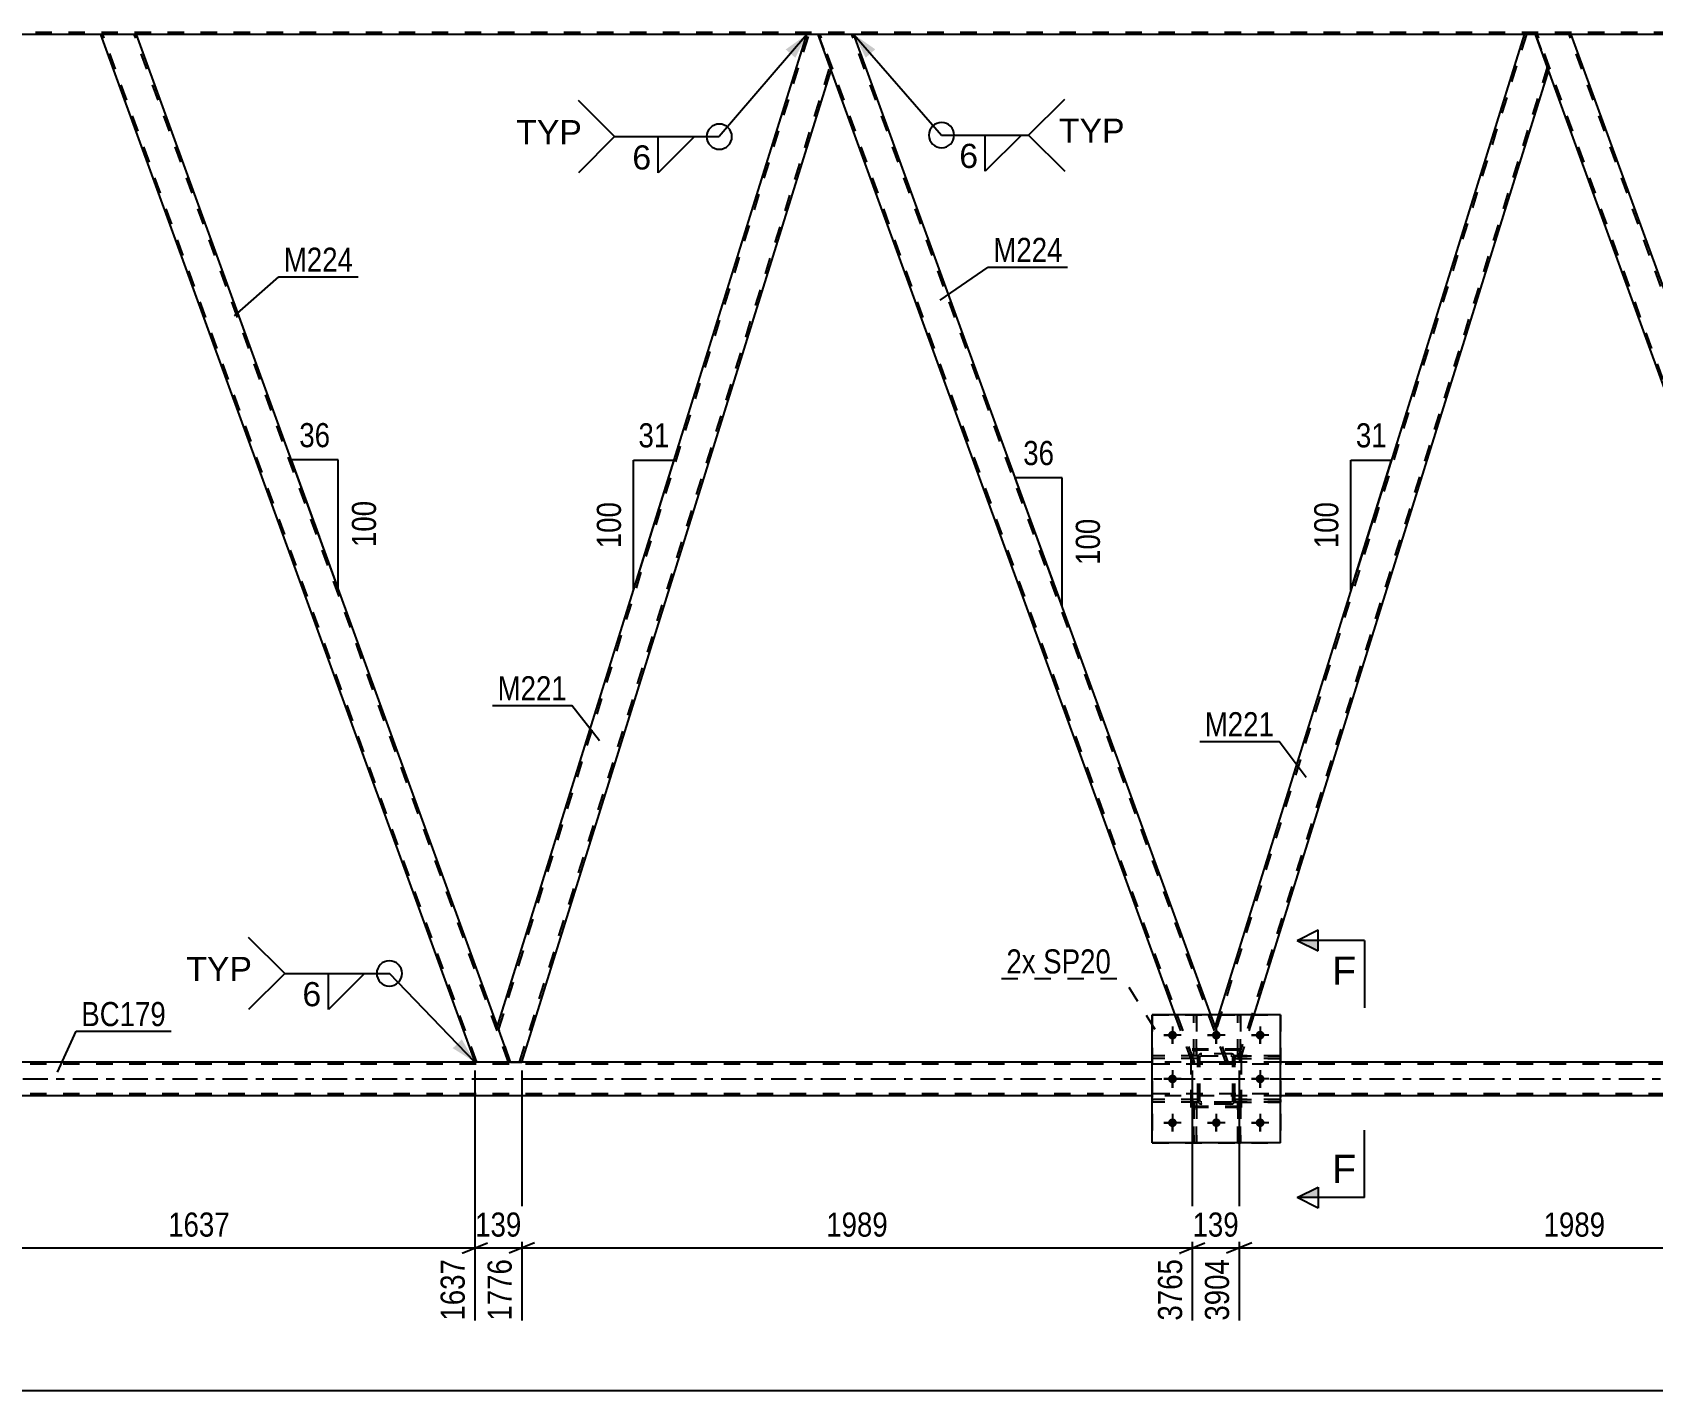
# Model space of a CAD drawing. Header units: millimetres. Extents: x 0 to 841, y 0 to 594.
# Drawn here: x 104.3 to 296.6, y 259.7 to 421 of the extents above; entities that cross this region are included whole.
import ezdxf

# ---------------------------------------------------------------- set-up
doc = ezdxf.new("R2010")
doc.units = ezdxf.units.MM
doc.linetypes.add('DXK_LINE_DOT2', pattern=[3.9198, 1.9599, -1.9599])
doc.linetypes.add('DXK_LINE_DOT3', pattern=[5.9187, 2.979, -0.9799, 0.9799, -0.9799])
doc.styles.add('Arial', font='ARIAL.TTF', dxfattribs={"height": 0.2})
doc.styles.add('Arial Narrow', font='ARIALN.TTF', dxfattribs={"height": 0.2})

# ---------------------------------------------------------------- blocks, each defined once
blk = doc.blocks.new('Part-122570569-5307 - 5143')
at = {"color": 7, "linetype": 'DXK_LINE_DOT2'}
for p, q in [((242.15, 299.51), (242.15, 304.35)), ((242.15, 304.35), (242.47, 304.35)), ((242.47, 304.35), (242.47, 299.51)), ((242.15, 300.11), (242.47, 300.11)), ((242.47, 299.51), (242.15, 299.51))]:
    blk.add_line(p, q, dxfattribs=at)
blk = doc.blocks.new('Part-122570569-5166 - 5143')
at = {"color": 7, "linetype": 'DXK_LINE_DOT2'}
for p, q in [((252.4, 294.31), (247, 294.31)), ((247, 294.31), (247, 293.99)), ((247.6, 293.99), (247.6, 294.31)), ((252.4, 293.99), (252.4, 294.31)), ((247, 293.99), (252.4, 293.99))]:
    blk.add_line(p, q, dxfattribs=at)
blk = doc.blocks.new('Part-122570569-5150 - 5143')
at = {"color": 7, "linetype": 'DXK_LINE_DOT2'}
for p, q in [((247.67, 293.99), (247.35, 293.99)), ((247.35, 293.99), (247.35, 289.15)), ((247.35, 293.39), (247.67, 293.39)), ((247.67, 289.15), (247.67, 293.99)), ((247.35, 289.15), (247.67, 289.15))]:
    blk.add_line(p, q, dxfattribs=at)
blk = doc.blocks.new('Part-122570569-5217 - 5143')
at = {"color": 7, "linetype": 'DXK_LINE_DOT2'}
for p, q in [((281.6, 420.76), (244.79, 302.64)), ((284.08, 416.88), (247.26, 298.76)), ((245.07, 304.35), (244.65, 303.01)), ((249.26, 304.35), (247.52, 298.76)), ((246.2, 298.76), (244.65, 303.01)), ((247.52, 298.76), (246.2, 298.76))]:
    blk.add_line(p, q, dxfattribs=at)
at = {"color": 2, "linetype": 'Continuous'}
for p, q in [((281.35, 420.76), (245.07, 304.35)), ((282.67, 420.76), (281.35, 420.76)), ((284.22, 416.51), (282.67, 420.76)), ((284.22, 416.51), (249.26, 304.35))]:
    blk.add_line(p, q, dxfattribs=at)
blk = doc.blocks.new('Part-122570569-5160 - 5143')
at = {"color": 7, "linetype": 'DXK_LINE_DOT2'}
for p, q in [((247, 293.99), (247, 294.31)), ((247, 294.31), (252.4, 294.31)), ((247.6, 293.99), (247.6, 294.31)), ((252.4, 294.31), (252.4, 293.99)), ((252.4, 293.99), (247, 293.99))]:
    blk.add_line(p, q, dxfattribs=at)
blk = doc.blocks.new('Part-122570569-5237 - 5143')
at = {"color": 2, "linetype": 'Continuous'}
for p, q in [((159.52, 303.01), (196.22, 420.76)), ((197.54, 420.76), (196.22, 420.76)), ((199.08, 416.51), (197.54, 420.76)), ((162.38, 298.76), (199.08, 416.51)), ((161.06, 298.76), (159.52, 303.01)), ((161.06, 298.76), (162.38, 298.76))]:
    blk.add_line(p, q, dxfattribs=at)
at = {"color": 7, "linetype": 'DXK_LINE_DOT2'}
for p, q in [((159.65, 302.64), (196.47, 420.76)), ((162.13, 298.76), (198.95, 416.88)), ((162.11, 298.76), (162.07, 298.76)), ((162.07, 298.76), (162.11, 298.76)), ((162.11, 298.76), (162.13, 298.76)), ((162.13, 298.76), (162.11, 298.76))]:
    blk.add_line(p, q, dxfattribs=at)
blk = doc.blocks.new('Part-122570569-5304 - 5143')
at = {"color": 2, "linetype": 'Continuous'}
for p, q in [((286.93, 420.76), (282.67, 420.76)), ((329.79, 303.01), (286.93, 420.76)), ((327.08, 298.76), (284.22, 416.51)), ((331.02, 298.76), (327.08, 298.76)), ((331.29, 298.76), (331.02, 298.76)), ((331.29, 298.76), (331.33, 298.76))]:
    blk.add_line(p, q, dxfattribs=at)
at = {"color": 7, "linetype": 'DXK_LINE_DOT2'}
for p, q in [((282.67, 420.76), (284.22, 416.51)), ((327.33, 298.76), (282.93, 420.76)), ((331.08, 298.76), (286.67, 420.76)), ((331.33, 298.76), (329.79, 303.01)), ((331.02, 298.76), (331.18, 298.76))]:
    blk.add_line(p, q, dxfattribs=at)
blk = doc.blocks.new('Part-122570569-5188 - 5143')
at = {"color": 2, "linetype": 'Continuous'}
for p, q in [((156.81, 298.76), (91.34, 298.76)), ((237.2, 298.76), (162.38, 298.76)), ((327.08, 298.76), (252.4, 298.76)), ((237.2, 294.76), (91.34, 294.76)), ((492.6, 294.76), (252.4, 294.76))]:
    blk.add_line(p, q, dxfattribs=at)
at = {"color": 7, "linetype": 'DXK_LINE_DOT2'}
for p, q in [((772.36, 298.52), (91.34, 298.52)), ((162.38, 298.76), (156.81, 298.76)), ((252.4, 298.76), (237.2, 298.76)), ((772.36, 295), (91.34, 295)), ((252.4, 294.76), (237.2, 294.76))]:
    blk.add_line(p, q, dxfattribs=at)
at = {"color": 7, "linetype": 'DXK_LINE_DOT3'}
blk.add_line((91.34, 296.76), (772.36, 296.76), dxfattribs=at)
blk = doc.blocks.new('Part-122570569-5193 - 5143')
at = {"color": 7, "linetype": 'DXK_LINE_DOT2'}
for p, q in [((242.15, 289.15), (242.15, 293.99)), ((242.15, 293.99), (242.47, 293.99)), ((242.15, 293.39), (242.47, 293.39)), ((242.47, 293.99), (242.47, 289.15)), ((242.47, 289.15), (242.15, 289.15))]:
    blk.add_line(p, q, dxfattribs=at)
blk = doc.blocks.new('Part-122570569-5579 - 5143')
at = {"color": 2, "linetype": 'Continuous'}
for p, q in [((252.4, 304.35), (237.2, 304.35)), ((237.2, 289.15), (237.2, 304.35)), ((252.4, 289.15), (252.4, 304.35)), ((252.4, 289.15), (237.2, 289.15))]:
    blk.add_line(p, q, dxfattribs=at)
blk = doc.blocks.new('Part-122570569-5201 - 5143')
at = {"color": 7, "linetype": 'DXK_LINE_DOT2'}
for p, q in [((745.55, 421), (45.48, 421)), ((116.66, 420.76), (112.4, 420.76)), ((717.02, 420.76), (196.22, 420.76)), ((201.79, 420.76), (196.22, 420.76)), ((286.93, 420.76), (281.35, 420.76))]:
    blk.add_line(p, q, dxfattribs=at)
at = {"color": 2, "linetype": 'Continuous'}
for p, q in [((112.4, 420.76), (45.48, 420.76)), ((196.22, 420.76), (116.66, 420.76)), ((281.35, 420.76), (201.79, 420.76)), ((366.49, 420.76), (286.93, 420.76))]:
    blk.add_line(p, q, dxfattribs=at)
blk = doc.blocks.new('Bolt-122570569-5202 - 5143')
at = {"linetype": 'Continuous'}
for points in [[(240.12, 301.95, -1), (239.08, 301.95, -1)], [(245.32, 301.95, -1), (244.28, 301.95, -1)], [(250.52, 301.95, -1), (249.48, 301.95, -1)], [(240.12, 296.75, -1), (239.08, 296.75, -1)], [(250.52, 296.75, -1), (249.48, 296.75, -1)], [(240.12, 291.55, -1), (239.08, 291.55, -1)], [(245.32, 291.55, -1), (244.28, 291.55, -1)], [(250.52, 291.55, -1), (249.48, 291.55, -1)]]:
    blk.add_hatch(color=1, dxfattribs=at).paths.add_polyline_path(points)
at = {"color": 1, "linetype": 'Continuous'}
for p, q in [((240.64, 301.95), (238.56, 301.95)), ((239.6, 302.99), (239.6, 300.91)), ((245.84, 301.95), (243.76, 301.95)), ((244.8, 302.99), (244.8, 300.91)), ((251.04, 301.95), (248.96, 301.95)), ((250, 302.99), (250, 300.91)), ((240.64, 296.75), (238.56, 296.75)), ((239.6, 297.79), (239.6, 295.71)), ((251.04, 296.75), (248.96, 296.75)), ((250, 297.79), (250, 295.71)), ((239.6, 292.59), (239.6, 290.51)), ((244.8, 292.59), (244.8, 290.51)), ((250, 292.59), (250, 290.51)), ((240.64, 291.55), (238.56, 291.55)), ((245.84, 291.55), (243.76, 291.55)), ((251.04, 291.55), (248.96, 291.55))]:
    blk.add_line(p, q, dxfattribs=at)
blk = doc.blocks.new('Part-122570569-5232 - 5143')
at = {"color": 2, "linetype": 'Continuous'}
for p, q in [((201.79, 420.76), (197.54, 420.76)), ((244.16, 304.35), (201.79, 420.76)), ((239.9, 304.35), (199.08, 416.51))]:
    blk.add_line(p, q, dxfattribs=at)
at = {"color": 7, "linetype": 'DXK_LINE_DOT2'}
for p, q in [((197.54, 420.76), (199.08, 416.51)), ((242.2, 298.76), (197.79, 420.76)), ((245.94, 298.76), (201.54, 420.76)), ((241.94, 298.76), (239.9, 304.35)), ((246.2, 298.76), (244.16, 304.35)), ((246.2, 298.76), (241.94, 298.76))]:
    blk.add_line(p, q, dxfattribs=at)
blk = doc.blocks.new('Part-122570569-5255 - 5143')
at = {"color": 2, "linetype": 'Continuous'}
for p, q in [((116.66, 420.76), (112.4, 420.76)), ((112.4, 420.76), (156.81, 298.76)), ((159.52, 303.01), (116.66, 420.76)), ((160.75, 298.76), (156.81, 298.76)), ((161.03, 298.76), (160.75, 298.76)), ((161.03, 298.76), (161.06, 298.76))]:
    blk.add_line(p, q, dxfattribs=at)
at = {"color": 7, "linetype": 'DXK_LINE_DOT2'}
for p, q in [((157.06, 298.76), (112.66, 420.76)), ((160.81, 298.76), (116.4, 420.76)), ((161.06, 298.76), (159.52, 303.01)), ((160.75, 298.76), (160.91, 298.76))]:
    blk.add_line(p, q, dxfattribs=at)
blk = doc.blocks.new('Part-122570569-5267 - 5143')
at = {"color": 7, "linetype": 'DXK_LINE_DOT2'}
for p, q in [((252.4, 299.51), (247, 299.51)), ((247, 299.51), (247, 299.19)), ((247, 299.19), (252.4, 299.19)), ((247.6, 299.19), (247.6, 299.51)), ((252.4, 299.19), (252.4, 299.51))]:
    blk.add_line(p, q, dxfattribs=at)
blk = doc.blocks.new('Part-122570569-5270 - 5143')
at = {"color": 7, "linetype": 'DXK_LINE_DOT2'}
for p, q in [((247.35, 299.51), (247.35, 304.35)), ((247.35, 304.35), (247.67, 304.35)), ((247.67, 304.35), (247.67, 299.51)), ((247.35, 300.11), (247.67, 300.11)), ((247.67, 299.51), (247.35, 299.51))]:
    blk.add_line(p, q, dxfattribs=at)
blk = doc.blocks.new('Part-122570569-5273 - 5143')
at = {"color": 2, "linetype": 'Continuous'}
for p, q in [((242.15, 304.35), (242.15, 304.35)), ((242.47, 304.35), (242.15, 304.35)), ((242.47, 304.35), (242.47, 304.35))]:
    blk.add_line(p, q, dxfattribs=at)
at = {"color": 7, "linetype": 'DXK_LINE_DOT2'}
for p, q in [((242.15, 299.51), (242.15, 304.35)), ((242.47, 299.51), (242.47, 304.35)), ((242.15, 300.11), (242.47, 300.11)), ((242.47, 299.51), (242.15, 299.51))]:
    blk.add_line(p, q, dxfattribs=at)
blk = doc.blocks.new('Part-122570569-5410 - 5143')
at = {"color": 7, "linetype": 'DXK_LINE_DOT2'}
for p, q in [((247.8, 300.29), (241.8, 300.29)), ((241.8, 293.49), (241.8, 300.29)), ((247.8, 293.49), (247.8, 300.29)), ((247.8, 293.49), (241.8, 293.49))]:
    blk.add_line(p, q, dxfattribs=at)
blk = doc.blocks.new('Part-122570569-5311 - 5143')
at = {"color": 7, "linetype": 'DXK_LINE_DOT2'}
for p, q in [((247, 299.19), (247, 299.51)), ((247, 299.51), (252.4, 299.51)), ((252.4, 299.19), (247, 299.19)), ((247.6, 299.19), (247.6, 299.51)), ((252.4, 299.51), (252.4, 299.19))]:
    blk.add_line(p, q, dxfattribs=at)
blk = doc.blocks.new('Part-122570569-5314 - 5143')
at = {"color": 7, "linetype": 'DXK_LINE_DOT2'}
for p, q in [((242.6, 294.31), (237.2, 294.31)), ((237.2, 293.99), (237.2, 294.31)), ((242, 293.99), (242, 294.31)), ((242.6, 294.31), (242.6, 293.99)), ((242.6, 293.99), (237.2, 293.99))]:
    blk.add_line(p, q, dxfattribs=at)
blk = doc.blocks.new('Part-122570569-5317 - 5143')
at = {"color": 7, "linetype": 'DXK_LINE_DOT2'}
for p, q in [((242.6, 299.51), (237.2, 299.51)), ((237.2, 299.19), (237.2, 299.51)), ((242.6, 299.19), (237.2, 299.19)), ((242, 299.19), (242, 299.51)), ((242.6, 299.51), (242.6, 299.19))]:
    blk.add_line(p, q, dxfattribs=at)
blk = doc.blocks.new('Part-122570569-5320 - 5143')
at = {"color": 2, "linetype": 'Continuous'}
for p, q in [((247.35, 304.35), (247.35, 304.35)), ((247.67, 304.35), (247.35, 304.35)), ((247.67, 304.35), (247.67, 304.35))]:
    blk.add_line(p, q, dxfattribs=at)
at = {"color": 7, "linetype": 'DXK_LINE_DOT2'}
for p, q in [((247.35, 299.51), (247.35, 304.35)), ((247.67, 299.51), (247.67, 304.35)), ((247.35, 300.11), (247.67, 300.11)), ((247.67, 299.51), (247.35, 299.51))]:
    blk.add_line(p, q, dxfattribs=at)
blk = doc.blocks.new('Part-122570569-5374 - 5143')
at = {"color": 7, "linetype": 'DXK_LINE_DOT2'}
for p, q in [((247.35, 289.15), (247.35, 293.99)), ((247.35, 293.99), (247.67, 293.99)), ((247.35, 293.39), (247.67, 293.39)), ((247.67, 293.99), (247.67, 289.15)), ((247.67, 289.15), (247.35, 289.15))]:
    blk.add_line(p, q, dxfattribs=at)
blk = doc.blocks.new('Part-122570569-5584 - 5143')
at = {"color": 7, "linetype": 'DXK_LINE_DOT2'}
for p, q in [((237.2, 304.35), (252.4, 304.35)), ((237.2, 304.35), (237.2, 289.15)), ((252.4, 304.35), (252.4, 289.15)), ((237.2, 289.15), (252.4, 289.15))]:
    blk.add_line(p, q, dxfattribs=at)
blk = doc.blocks.new('Part-122570569-5585 - 5143')
at = {"color": 7, "linetype": 'DXK_LINE_DOT2'}
for p, q in [((242.6, 299.27), (242.63, 299.46)), ((242.63, 299.46), (242.6, 299.27)), ((242.6, 294.23), (242.6, 299.27)), ((242.84, 299.27), (242.86, 299.37)), ((242.84, 294.23), (242.84, 299.27)), ((242.86, 299.37), (242.91, 299.44)), ((242.89, 299.72), (243.08, 299.75)), ((243.08, 299.75), (242.89, 299.72)), ((242.91, 299.44), (242.99, 299.5)), ((242.99, 299.5), (243.08, 299.51)), ((246.52, 299.75), (243.08, 299.75)), ((243.08, 299.51), (246.52, 299.51)), ((246.52, 299.75), (246.7, 299.72)), ((246.7, 299.72), (246.52, 299.75)), ((246.52, 299.51), (246.61, 299.5)), ((246.61, 299.5), (246.69, 299.44)), ((246.69, 299.44), (246.74, 299.37)), ((246.74, 299.37), (246.76, 299.27)), ((246.76, 294.23), (246.76, 299.27)), ((246.96, 299.46), (247, 299.27)), ((247, 299.27), (246.96, 299.46)), ((247, 294.23), (247, 299.27)), ((242.63, 294.05), (242.6, 294.23)), ((242.6, 294.23), (242.63, 294.05)), ((242.86, 294.14), (242.84, 294.23)), ((246.76, 294.23), (246.74, 294.14)), ((247, 294.23), (246.96, 294.05)), ((246.96, 294.05), (247, 294.23)), ((242.91, 294.06), (242.86, 294.14)), ((243.08, 293.75), (242.89, 293.79)), ((242.89, 293.79), (243.08, 293.75)), ((242.99, 294.01), (242.91, 294.06)), ((243.08, 293.99), (242.99, 294.01)), ((246.52, 293.99), (243.08, 293.99)), ((246.52, 293.75), (243.08, 293.75)), ((246.61, 294.01), (246.52, 293.99)), ((246.7, 293.79), (246.52, 293.75)), ((246.52, 293.75), (246.7, 293.79)), ((246.69, 294.06), (246.61, 294.01)), ((246.74, 294.14), (246.69, 294.06))]:
    blk.add_line(p, q, dxfattribs=at)
at = {"color": 7, "linetype": 'DXK_LINE_DOT3'}
blk.add_line((244.8, 296.75), (244.8, 296.75), dxfattribs=at)
at = {"color": 7, "linetype": 'DXK_LINE_DOT2'}
for centre, start, end in [((243.08, 299.27), 112.5, 157.5), ((243.08, 299.27), 112.5, 157.5), ((246.52, 299.27), 22.5, 67.5), ((246.52, 299.27), 22.5, 67.5), ((243.08, 294.23), 202.5, 247.5), ((243.08, 294.23), 202.5, 247.5), ((246.52, 294.23), 292.5, 337.5), ((246.52, 294.23), 292.5, 337.5)]:
    blk.add_arc(centre, 0.48, start, end, dxfattribs=at)
blk = doc.blocks.new('Part-122570569-5586 - 5143')
at = {"color": 7, "linetype": 'DXK_LINE_DOT2'}
for p, q in [((247.8, 300.15), (241.8, 300.15)), ((241.8, 293.35), (241.8, 300.15)), ((247.8, 293.35), (247.8, 300.15)), ((247.8, 293.35), (241.8, 293.35))]:
    blk.add_line(p, q, dxfattribs=at)
blk = doc.blocks.new('Part-122570569-5587 - 5143')
at = {"color": 7, "linetype": 'DXK_LINE_DOT2'}
for p, q in [((242.6, 299.27), (242.63, 299.46)), ((242.63, 299.46), (242.6, 299.27)), ((242.6, 294.23), (242.6, 299.27)), ((242.84, 299.27), (242.86, 299.37)), ((242.84, 294.23), (242.84, 299.27)), ((242.86, 299.37), (242.91, 299.44)), ((242.89, 299.72), (243.08, 299.75)), ((243.08, 299.75), (242.89, 299.72)), ((242.91, 299.44), (242.99, 299.5)), ((242.99, 299.5), (243.08, 299.51)), ((246.52, 299.75), (243.08, 299.75)), ((243.08, 299.51), (246.52, 299.51)), ((246.52, 299.75), (246.7, 299.72)), ((246.7, 299.72), (246.52, 299.75)), ((246.52, 299.51), (246.61, 299.5)), ((246.61, 299.5), (246.69, 299.44)), ((246.69, 299.44), (246.74, 299.37)), ((246.74, 299.37), (246.76, 299.27)), ((246.76, 294.23), (246.76, 299.27)), ((246.96, 299.46), (247, 299.27)), ((247, 299.27), (246.96, 299.46)), ((247, 294.23), (247, 299.27)), ((242.63, 294.05), (242.6, 294.23)), ((242.6, 294.23), (242.63, 294.05)), ((242.86, 294.14), (242.84, 294.23)), ((246.76, 294.23), (246.74, 294.14)), ((247, 294.23), (246.96, 294.05)), ((246.96, 294.05), (247, 294.23)), ((242.91, 294.06), (242.86, 294.14)), ((243.08, 293.75), (242.89, 293.79)), ((242.89, 293.79), (243.08, 293.75)), ((242.99, 294.01), (242.91, 294.06)), ((243.08, 293.99), (242.99, 294.01)), ((246.52, 293.99), (243.08, 293.99)), ((246.52, 293.75), (243.08, 293.75)), ((246.61, 294.01), (246.52, 293.99)), ((246.7, 293.79), (246.52, 293.75)), ((246.52, 293.75), (246.7, 293.79)), ((246.69, 294.06), (246.61, 294.01)), ((246.74, 294.14), (246.69, 294.06))]:
    blk.add_line(p, q, dxfattribs=at)
at = {"color": 7, "linetype": 'DXK_LINE_DOT3'}
blk.add_line((244.8, 296.75), (244.8, 296.75), dxfattribs=at)
at = {"color": 7, "linetype": 'DXK_LINE_DOT2'}
for centre, start, end in [((243.08, 299.27), 112.5, 157.5), ((243.08, 299.27), 112.5, 157.5), ((246.52, 299.27), 22.5, 67.5), ((246.52, 299.27), 22.5, 67.5), ((243.08, 294.23), 202.5, 247.5), ((243.08, 294.23), 202.5, 247.5), ((246.52, 294.23), 292.5, 337.5), ((246.52, 294.23), 292.5, 337.5)]:
    blk.add_arc(centre, 0.48, start, end, dxfattribs=at)
blk = doc.blocks.new('Part-122570569-5590 - 5143')
at = {"color": 7, "linetype": 'DXK_LINE_DOT2'}
for p, q in [((242.6, 294.31), (237.2, 294.31)), ((237.2, 294.31), (237.2, 293.99)), ((242, 293.99), (242, 294.31)), ((242.6, 293.99), (242.6, 294.31)), ((242.6, 293.99), (237.2, 293.99))]:
    blk.add_line(p, q, dxfattribs=at)
blk = doc.blocks.new('Part-122570569-5591 - 5143')
at = {"color": 7, "linetype": 'DXK_LINE_DOT2'}
for p, q in [((242.6, 299.51), (237.2, 299.51)), ((237.2, 299.51), (237.2, 299.19)), ((242.6, 299.19), (237.2, 299.19)), ((242, 299.19), (242, 299.51)), ((242.6, 299.19), (242.6, 299.51))]:
    blk.add_line(p, q, dxfattribs=at)
blk = doc.blocks.new('Bolt-122570569-5598 - 5143')
at = {"color": 1, "linetype": 'Continuous'}
for p, q in [((238.56, 301.95), (239.25, 301.95)), ((239.6, 302.99), (239.6, 302.3)), ((240.64, 301.95), (239.95, 301.95)), ((243.76, 301.95), (244.45, 301.95)), ((244.8, 302.99), (244.8, 302.3)), ((245.84, 301.95), (245.15, 301.95)), ((248.96, 301.95), (249.65, 301.95)), ((250, 302.99), (250, 302.3)), ((251.04, 301.95), (250.35, 301.95)), ((239.6, 300.91), (239.6, 301.61)), ((244.8, 300.91), (244.8, 301.61)), ((250, 300.91), (250, 301.61)), ((238.56, 296.75), (239.25, 296.75)), ((239.6, 297.79), (239.6, 297.1)), ((239.6, 295.71), (239.6, 296.41)), ((240.64, 296.75), (239.95, 296.75)), ((248.96, 296.75), (249.65, 296.75)), ((250, 297.79), (250, 297.1)), ((250, 295.71), (250, 296.41)), ((251.04, 296.75), (250.35, 296.75)), ((239.6, 292.59), (239.6, 291.9)), ((244.8, 292.59), (244.8, 291.9)), ((250, 292.59), (250, 291.9)), ((238.56, 291.55), (239.25, 291.55)), ((239.6, 290.51), (239.6, 291.21)), ((240.64, 291.55), (239.95, 291.55)), ((243.76, 291.55), (244.45, 291.55)), ((244.8, 290.51), (244.8, 291.21)), ((245.84, 291.55), (245.15, 291.55)), ((248.96, 291.55), (249.65, 291.55)), ((250, 290.51), (250, 291.21)), ((251.04, 291.55), (250.35, 291.55))]:
    blk.add_line(p, q, dxfattribs=at)
blk = doc.blocks.new('Part-122570569-5621 - 5143')
at = {"color": 7, "linetype": 'DXK_LINE_DOT2'}
for p, q in [((242.47, 293.99), (242.15, 293.99)), ((242.15, 293.99), (242.15, 289.15)), ((242.15, 293.39), (242.47, 293.39)), ((242.47, 289.15), (242.47, 293.99)), ((242.15, 289.15), (242.47, 289.15))]:
    blk.add_line(p, q, dxfattribs=at)
blk = doc.blocks.new('AngleDimension-122570569-6316 - 5143')
at = {"color": 7, "linetype": 'Continuous'}
for p, q in [((260.78, 370.23), (265.61, 370.23)), ((260.78, 354.77), (265.61, 370.23)), ((260.78, 354.77), (260.78, 370.23)), ((261.25, 356.25), (265.61, 370.23))]:
    blk.add_line(p, q, dxfattribs=at)
at = {"color": 0}
for points in [[(265.62, 371.13), (265.62, 375.33), (260.77, 375.33), (260.77, 371.13)], [(259.88, 365.84), (255.68, 365.84), (255.68, 359.16), (259.88, 359.16)]]:
    blk.add_wipeout(points, dxfattribs=at)
at = {"color": 3, "style": 'Arial Narrow'}
blk.add_text('31', height=2.863, dxfattribs=at).set_placement((261.37, 371.73))
blk.add_text('100', height=2.863, rotation=90.0002, dxfattribs=at).set_placement((259.28, 359.76))
blk = doc.blocks.new('AngleDimension-122570569-18051 - 5143')
at = {"color": 7, "linetype": 'Continuous'}
for p, q in [((138.4, 361.04), (135.04, 370.25)), ((140.58, 370.25), (135.04, 370.25)), ((140.58, 355.03), (135.04, 370.25)), ((140.58, 355.03), (140.58, 370.25))]:
    blk.add_line(p, q, dxfattribs=at)
at = {"color": 0}
for points in [[(140.24, 371.15), (140.24, 375.35), (135.38, 375.35), (135.38, 371.15)], [(145.68, 365.98), (141.48, 365.98), (141.48, 359.3), (145.68, 359.3)]]:
    blk.add_wipeout(points, dxfattribs=at)
at = {"color": 3, "style": 'Arial Narrow'}
blk.add_text('36', height=2.863, dxfattribs=at).set_placement((135.98, 371.75))
blk.add_text('100', height=2.863, rotation=90.0002, dxfattribs=at).set_placement((145.08, 359.9))
blk = doc.blocks.new('AngleDimension-122570569-6305 - 5143')
at = {"color": 7, "linetype": 'Continuous'}
for p, q in [((175.65, 370.23), (180.47, 370.23)), ((175.65, 354.77), (180.47, 370.23)), ((175.65, 354.77), (175.65, 370.23)), ((176.11, 356.25), (180.47, 370.23))]:
    blk.add_line(p, q, dxfattribs=at)
at = {"color": 0}
for points in [[(180.49, 371.13), (180.49, 375.33), (175.63, 375.33), (175.63, 371.13)], [(174.75, 365.84), (170.55, 365.84), (170.55, 359.16), (174.75, 359.16)]]:
    blk.add_wipeout(points, dxfattribs=at)
at = {"color": 3, "style": 'Arial Narrow'}
blk.add_text('31', height=2.863, dxfattribs=at).set_placement((176.23, 371.73))
blk.add_text('100', height=2.863, rotation=90.0002, dxfattribs=at).set_placement((174.15, 359.76))
blk = doc.blocks.new('StraightDimension-122570569-20232 - 5143')
at = {"color": 7, "linetype": 'Continuous'}
for p, q in [((162.38, 297.76), (162.38, 268.06)), ((241.94, 297.76), (241.94, 268.06)), ((163.88, 277.28), (160.88, 276.08)), ((240.44, 276.08), (243.44, 277.28)), ((162.38, 276.68), (241.94, 276.68))]:
    blk.add_line(p, q, dxfattribs=at)
at = {"color": 0}
blk.add_wipeout([(206.42, 277.43), (206.42, 281.63), (197.91, 281.63), (197.91, 277.43)], dxfattribs=at)
at = {"color": 0, "linetype": 'Continuous'}
blk.add_wipeout([(241.34, 275.98), (237.14, 275.98), (237.14, 267.46), (241.34, 267.46)], dxfattribs=at)
at = {"color": 3, "style": 'Arial Narrow'}
blk.add_text('1989', height=2.863, dxfattribs=at).set_placement((198.51, 278.03))
at = {"color": 3, "linetype": 'Continuous', "style": 'Arial Narrow'}
blk.add_text('3765', height=2.863, rotation=90.0002, dxfattribs=at).set_placement((240.74, 268.06))
blk = doc.blocks.new('AngleDimension-122570569-6051 - 5143')
at = {"color": 7, "linetype": 'Continuous'}
for p, q in [((225.36, 356.01), (220.95, 368.13)), ((226.49, 368.13), (220.95, 368.13)), ((226.49, 352.91), (220.95, 368.13)), ((226.49, 352.91), (226.49, 368.13))]:
    blk.add_line(p, q, dxfattribs=at)
at = {"color": 0}
for points in [[(226.15, 369.03), (226.15, 373.23), (221.29, 373.23), (221.29, 369.03)], [(231.59, 363.86), (227.39, 363.86), (227.39, 357.18), (231.59, 357.18)]]:
    blk.add_wipeout(points, dxfattribs=at)
at = {"color": 3, "style": 'Arial Narrow'}
blk.add_text('36', height=2.863, dxfattribs=at).set_placement((221.89, 369.63))
blk.add_text('100', height=2.863, rotation=90.0002, dxfattribs=at).set_placement((230.99, 357.78))
blk = doc.blocks.new('StraightDimension-122570569-6892 - 5143')
at = {"color": 7, "linetype": 'Continuous'}
blk.add_line((44.84, 259.75), (788.98, 259.75), dxfattribs=at)
blk = doc.blocks.new('StraightDimension-122570569-20230 - 5143')
at = {"color": 7, "linetype": 'Continuous'}
for p, q in [((247.51, 297.76), (247.51, 268.06)), ((327.08, 297.76), (327.08, 268.06)), ((249.01, 277.28), (246.01, 276.08)), ((325.58, 276.08), (328.58, 277.28)), ((247.51, 276.68), (327.08, 276.68))]:
    blk.add_line(p, q, dxfattribs=at)
at = {"color": 0}
blk.add_wipeout([(291.55, 277.43), (291.55, 281.63), (283.04, 281.63), (283.04, 277.43)], dxfattribs=at)
at = {"color": 0, "linetype": 'Continuous'}
blk.add_wipeout([(326.48, 275.98), (322.28, 275.98), (322.28, 267.46), (326.48, 267.46)], dxfattribs=at)
at = {"color": 3, "style": 'Arial Narrow'}
blk.add_text('1989', height=2.863, dxfattribs=at).set_placement((283.64, 278.03))
at = {"color": 3, "linetype": 'Continuous', "style": 'Arial Narrow'}
blk.add_text('5893', height=2.863, rotation=90.0002, dxfattribs=at).set_placement((325.88, 268.06))
blk = doc.blocks.new('StraightDimension-122570569-20231 - 5143')
at = {"color": 7, "linetype": 'Continuous'}
for p, q in [((241.94, 297.76), (241.94, 268.06)), ((247.51, 297.76), (247.51, 268.06)), ((240.44, 276.08), (243.44, 277.28)), ((249.01, 277.28), (246.01, 276.08)), ((241.94, 276.68), (247.51, 276.68))]:
    blk.add_line(p, q, dxfattribs=at)
at = {"color": 0}
blk.add_wipeout([(248.07, 277.43), (248.07, 281.63), (241.38, 281.63), (241.38, 277.43)], dxfattribs=at)
at = {"color": 0, "linetype": 'Continuous'}
blk.add_wipeout([(246.91, 275.98), (242.71, 275.98), (242.71, 267.46), (246.91, 267.46)], dxfattribs=at)
at = {"color": 3, "style": 'Arial Narrow'}
blk.add_text('139', height=2.863, dxfattribs=at).set_placement((241.98, 278.03))
at = {"color": 3, "linetype": 'Continuous', "style": 'Arial Narrow'}
blk.add_text('3904', height=2.863, rotation=90.0002, dxfattribs=at).set_placement((246.31, 268.06))
blk = doc.blocks.new('StraightDimension-122570569-20233 - 5143')
at = {"color": 7, "linetype": 'Continuous'}
for p, q in [((156.81, 297.76), (156.81, 268.06)), ((162.38, 297.76), (162.38, 268.06)), ((155.31, 276.08), (158.31, 277.28)), ((163.88, 277.28), (160.88, 276.08)), ((156.81, 276.68), (162.38, 276.68))]:
    blk.add_line(p, q, dxfattribs=at)
at = {"color": 0}
blk.add_wipeout([(162.94, 277.43), (162.94, 281.63), (156.25, 281.63), (156.25, 277.43)], dxfattribs=at)
at = {"color": 0, "linetype": 'Continuous'}
blk.add_wipeout([(161.78, 275.98), (157.58, 275.98), (157.58, 267.46), (161.78, 267.46)], dxfattribs=at)
at = {"color": 3, "style": 'Arial Narrow'}
blk.add_text('139', height=2.863, dxfattribs=at).set_placement((156.85, 278.03))
at = {"color": 3, "linetype": 'Continuous', "style": 'Arial Narrow'}
blk.add_text('1776', height=2.863, rotation=90.0002, dxfattribs=at).set_placement((161.18, 268.06))
blk = doc.blocks.new('StraightDimension-122570569-20234 - 5143')
at = {"color": 7, "linetype": 'Continuous'}
for p, q in [((156.81, 297.76), (156.81, 268.06)), ((91.34, 293.76), (91.34, 273.55)), ((92.84, 277.28), (89.84, 276.08)), ((155.31, 276.08), (158.31, 277.28)), ((91.34, 276.68), (156.81, 276.68))]:
    blk.add_line(p, q, dxfattribs=at)
at = {"color": 0}
blk.add_wipeout([(128.33, 277.43), (128.33, 281.63), (119.82, 281.63), (119.82, 277.43)], dxfattribs=at)
at = {"color": 0, "linetype": 'Continuous'}
for points in [[(90.74, 275.98), (86.54, 275.98), (86.54, 272.95), (90.74, 272.95)], [(156.21, 275.98), (152.01, 275.98), (152.01, 267.46), (156.21, 267.46)]]:
    blk.add_wipeout(points, dxfattribs=at)
at = {"color": 3, "style": 'Arial Narrow'}
blk.add_text('1637', height=2.863, dxfattribs=at).set_placement((120.42, 278.03))
at = {"color": 3, "linetype": 'Continuous', "style": 'Arial Narrow'}
for s, height, p in [('0', 2.86, (90.14, 273.55)), ('1637', 2.863, (155.61, 268.06))]:
    blk.add_text(s, height=height, rotation=90.0002, dxfattribs=at).set_placement(p)
blk = doc.blocks.new('Mark-122570569-5233 - 5143')
at = {"color": 0}
blk.add_wipeout([(167.73, 341.7), (167.73, 344.7), (159.51, 344.7), (159.51, 341.7)], dxfattribs=at)
blk.add_wipeout([(167.73, 341.7), (167.73, 344.7), (159.51, 344.7), (159.51, 341.7)], dxfattribs=at)
at = {"color": 30, "linetype": 'Continuous'}
for p in [(158.91, 341.1), (171.62, 336.91)]:
    blk.add_line(p, (168.33, 341.1), dxfattribs=at)
at = {"color": 3, "style": 'Arial Narrow'}
blk.add_text('M221', height=2.863, dxfattribs=at).set_placement((159.51, 341.7))
blk = doc.blocks.new('Mark-122570569-5184 - 5143')
at = {"color": 0}
blk.add_wipeout([(120.16, 303.02), (120.16, 306.02), (110.11, 306.02), (110.11, 303.02)], dxfattribs=at)
blk.add_wipeout([(120.16, 303.02), (120.16, 306.02), (110.11, 306.02), (110.11, 303.02)], dxfattribs=at)
at = {"color": 30, "linetype": 'Continuous'}
for p, q in [((107.27, 297.57), (109.51, 302.42)), ((109.51, 302.42), (120.76, 302.42))]:
    blk.add_line(p, q, dxfattribs=at)
at = {"color": 3, "style": 'Arial Narrow'}
blk.add_text('BC179', height=2.863, dxfattribs=at).set_placement((110.11, 303.02))
blk = doc.blocks.new('Mark-122570569-5213 - 5143')
at = {"color": 0}
blk.add_wipeout([(251.65, 337.43), (251.65, 340.43), (243.43, 340.43), (243.43, 337.43)], dxfattribs=at)
blk.add_wipeout([(251.65, 337.43), (251.65, 340.43), (243.43, 340.43), (243.43, 337.43)], dxfattribs=at)
at = {"color": 30, "linetype": 'Continuous'}
for p in [(242.83, 336.83), (255.46, 332.54)]:
    blk.add_line(p, (252.25, 336.83), dxfattribs=at)
at = {"color": 3, "style": 'Arial Narrow'}
blk.add_text('M221', height=2.863, dxfattribs=at).set_placement((243.43, 337.43))
blk = doc.blocks.new('Mark-122570569-5228 - 5143')
at = {"color": 0}
blk.add_wipeout([(226.56, 393.74), (226.56, 396.74), (218.34, 396.74), (218.34, 393.74)], dxfattribs=at)
blk.add_wipeout([(226.56, 393.74), (226.56, 396.74), (218.34, 396.74), (218.34, 393.74)], dxfattribs=at)
at = {"color": 30, "linetype": 'Continuous'}
for p, q in [((212.04, 389.2), (217.74, 393.14)), ((217.74, 393.14), (227.16, 393.14))]:
    blk.add_line(p, q, dxfattribs=at)
at = {"color": 3, "style": 'Arial Narrow'}
blk.add_text('M224', height=2.863, dxfattribs=at).set_placement((218.34, 393.74))
blk = doc.blocks.new('Mark-122570569-5251 - 5143')
at = {"color": 0}
blk.add_wipeout([(142.36, 392.58), (142.36, 395.58), (134.14, 395.58), (134.14, 392.58)], dxfattribs=at)
blk.add_wipeout([(142.36, 392.58), (142.36, 395.58), (134.14, 395.58), (134.14, 392.58)], dxfattribs=at)
at = {"color": 30, "linetype": 'Continuous'}
for p, q in [((128.29, 387.34), (133.54, 391.98)), ((133.54, 391.98), (142.96, 391.98))]:
    blk.add_line(p, q, dxfattribs=at)
at = {"color": 3, "style": 'Arial Narrow'}
blk.add_text('M224', height=2.863, dxfattribs=at).set_placement((134.14, 392.58))
blk = doc.blocks.new('SectionMark-122570569-6958 - 5143')
at = {"linetype": 'Continuous'}
for points in [[(256.9, 313.19), (256.9, 311.94), (254.4, 313.19)], [(256.9, 283.91), (256.9, 282.66), (254.4, 282.66)]]:
    blk.add_hatch(color=6, dxfattribs=at).paths.add_polyline_path(points)
at = {"color": 6, "linetype": 'Continuous'}
for p, q in [((254.4, 313.19), (256.9, 314.44)), ((256.9, 311.94), (256.9, 314.44)), ((262.4, 313.19), (254.4, 313.19)), ((254.4, 313.19), (256.9, 311.94)), ((262.4, 313.19), (262.4, 305.19)), ((262.4, 282.66), (262.4, 290.66)), ((254.4, 282.66), (256.9, 283.91)), ((262.4, 282.66), (254.4, 282.66)), ((256.9, 281.41), (254.4, 282.66)), ((256.9, 283.91), (256.9, 281.41))]:
    blk.add_line(p, q, dxfattribs=at)
at = {"color": 0, "linetype": 'Continuous'}
for points in [[(261.4, 307.94), (261.4, 311.44), (258.55, 311.44), (258.55, 307.94)], [(261.4, 284.41), (261.4, 287.91), (258.55, 287.91), (258.55, 284.41)]]:
    blk.add_wipeout(points, dxfattribs=at)
at = {"color": 3, "linetype": 'Continuous', "style": 'Arial'}
for p in [(258.55, 307.94), (258.55, 284.41)]:
    blk.add_text('F', height=3.34, dxfattribs=at).set_placement(p)
blk = doc.blocks.new('WeldMark-122570569-6972 - 5143')
at = {"linetype": 'Continuous'}
blk.add_hatch(color=30, dxfattribs=at).paths.add_polyline_path([(203.2, 418), (201.79, 420.76), (204.33, 418.99)])
at = {"color": 30, "linetype": 'Continuous'}
blk.add_line((201.79, 420.76), (212.2, 408.8), dxfattribs=at)
at = {"color": 3, "linetype": 'Continuous'}
for q in [(226.81, 413.08), (226.81, 404.51)]:
    blk.add_line((222.53, 408.8), q, dxfattribs=at)
blk.add_arc((212.2, 408.8), 1.5, 90, 270, dxfattribs=at)
at = {"color": 0}
blk.add_wipeout([(216.73, 404.7), (216.73, 408.1), (214.1, 408.1), (214.1, 404.7)], dxfattribs=at)
at = {"color": 30, "linetype": 'Continuous'}
blk.add_line((212.2, 408.8), (222.53, 408.8), dxfattribs=at)
at = {"color": 3, "linetype": 'Continuous'}
for p, q in [((217.38, 408.8), (221.67, 408.8)), ((221.67, 408.8), (217.38, 404.51)), ((217.38, 404.51), (217.38, 408.8))]:
    blk.add_line(p, q, dxfattribs=at)
blk.add_arc((212.2, 408.8), 1.5, 270, 90, dxfattribs=at)
at = {"color": 3, "style": 'Arial'}
blk.add_text('6', height=2.87, dxfattribs=at).set_placement((214.3, 404.9))
at = {"color": 0, "linetype": 'Continuous'}
blk.add_wipeout([(233.9, 407.9), (233.9, 410.9), (226.13, 410.9), (226.13, 407.9)], dxfattribs=at)
blk.add_wipeout([(233.9, 407.9), (233.9, 410.9), (226.13, 410.9), (226.13, 407.9)], dxfattribs=at)
at = {"color": 3, "linetype": 'Continuous', "style": 'Arial'}
blk.add_text('TYP', height=2.865, dxfattribs=at).set_placement((226.13, 407.9))
blk = doc.blocks.new('WeldMark-122570569-6987 - 5143')
at = {"linetype": 'Continuous'}
blk.add_hatch(color=30, dxfattribs=at).paths.add_polyline_path([(193.7, 418.97), (196.22, 420.76), (194.84, 417.99)])
at = {"color": 30, "linetype": 'Continuous'}
blk.add_line((196.22, 420.76), (185.82, 408.62), dxfattribs=at)
at = {"color": 3, "linetype": 'Continuous'}
for q in [(169.12, 412.9), (169.12, 404.33)]:
    blk.add_line((173.4, 408.62), q, dxfattribs=at)
for start, end in [(90, 270), (270, 90)]:
    blk.add_arc((185.82, 408.62), 1.5, start, end, dxfattribs=at)
at = {"color": 0}
blk.add_wipeout([(177.92, 404.52), (177.92, 407.92), (175.3, 407.92), (175.3, 404.52)], dxfattribs=at)
at = {"color": 30, "linetype": 'Continuous'}
blk.add_line((173.4, 408.62), (185.82, 408.62), dxfattribs=at)
at = {"color": 3, "linetype": 'Continuous'}
for p, q in [((178.58, 408.62), (182.87, 408.62)), ((182.87, 408.62), (178.58, 404.33)), ((178.58, 404.33), (178.58, 408.62))]:
    blk.add_line(p, q, dxfattribs=at)
at = {"color": 3, "style": 'Arial'}
blk.add_text('6', height=2.87, dxfattribs=at).set_placement((175.5, 404.72))
at = {"color": 0, "linetype": 'Continuous'}
blk.add_wipeout([(169.5, 407.72), (169.5, 410.72), (161.73, 410.72), (161.73, 407.72)], dxfattribs=at)
blk.add_wipeout([(169.5, 407.72), (169.5, 410.72), (161.73, 410.72), (161.73, 407.72)], dxfattribs=at)
at = {"color": 3, "linetype": 'Continuous', "style": 'Arial'}
blk.add_text('TYP', height=2.865, dxfattribs=at).set_placement((161.73, 407.72))
blk = doc.blocks.new('WeldMark-122570569-7001 - 5143')
at = {"linetype": 'Continuous'}
blk.add_hatch(color=30, dxfattribs=at).paths.add_polyline_path([(155.27, 301.44), (156.81, 298.76), (154.19, 300.4)])
at = {"color": 3, "linetype": 'Continuous'}
for q in [(129.97, 313.56), (129.97, 304.99)]:
    blk.add_line((134.25, 309.28), q, dxfattribs=at)
at = {"color": 30, "linetype": 'Continuous'}
blk.add_line((156.81, 298.76), (146.67, 309.28), dxfattribs=at)
at = {"color": 3, "linetype": 'Continuous'}
for start, end in [(90, 270), (270, 90)]:
    blk.add_arc((146.67, 309.28), 1.5, start, end, dxfattribs=at)
at = {"color": 0}
blk.add_wipeout([(138.77, 305.18), (138.77, 308.58), (136.15, 308.58), (136.15, 305.18)], dxfattribs=at)
at = {"color": 30, "linetype": 'Continuous'}
blk.add_line((134.25, 309.28), (146.67, 309.28), dxfattribs=at)
at = {"color": 3, "linetype": 'Continuous'}
for p, q in [((139.43, 309.28), (143.72, 309.28)), ((143.72, 309.28), (139.43, 304.99)), ((139.43, 304.99), (139.43, 309.28))]:
    blk.add_line(p, q, dxfattribs=at)
at = {"color": 3, "style": 'Arial'}
blk.add_text('6', height=2.87, dxfattribs=at).set_placement((136.35, 305.38))
at = {"color": 0, "linetype": 'Continuous'}
blk.add_wipeout([(130.35, 308.38), (130.35, 311.38), (122.58, 311.38), (122.58, 308.38)], dxfattribs=at)
blk.add_wipeout([(130.35, 308.38), (130.35, 311.38), (122.58, 311.38), (122.58, 308.38)], dxfattribs=at)
at = {"color": 3, "linetype": 'Continuous', "style": 'Arial'}
blk.add_text('TYP', height=2.865, dxfattribs=at).set_placement((122.58, 308.38))
blk = doc.blocks.new('MarkSet-122570569-7161 - 5143')
at = {"color": 30, "linetype": 'DXK_LINE_DOT2'}
blk.add_line((237.55, 302.61), (233.8, 308.67), dxfattribs=at)
at = {"color": 0}
blk.add_wipeout([(223.36, 309.27), (223.36, 312.27), (219.89, 312.27), (219.89, 309.27)], dxfattribs=at)
blk.add_wipeout([(223.36, 309.27), (223.36, 312.27), (219.89, 312.27), (219.89, 309.27)], dxfattribs=at)
blk.add_wipeout([(232.3, 309.27), (232.3, 312.27), (224.26, 312.27), (224.26, 309.27)], dxfattribs=at)
blk.add_wipeout([(232.3, 309.27), (232.3, 312.27), (224.26, 312.27), (224.26, 309.27)], dxfattribs=at)
at = {"color": 30, "linetype": 'DXK_LINE_DOT2'}
blk.add_line((219.29, 308.67), (233.8, 308.67), dxfattribs=at)
at = {"color": 3, "style": 'Arial Narrow'}
for s, p in [('2x', (219.89, 309.27)), ('SP20', (224.26, 309.27))]:
    blk.add_text(s, height=2.863, dxfattribs=at).set_placement(p)

msp = doc.modelspace()

# ---------------------------------------------------------------- block references
for name in ['Part-122570569-5201 - 5143', 'Part-122570569-5255 - 5143', 'Part-122570569-5237 - 5143', 'Part-122570569-5232 - 5143', 'Part-122570569-5217 - 5143', 'Part-122570569-5304 - 5143', 'Part-122570569-5579 - 5143', 'Part-122570569-5584 - 5143', 'Part-122570569-5307 - 5143', 'Part-122570569-5273 - 5143', 'Part-122570569-5270 - 5143', 'Part-122570569-5320 - 5143', 'Bolt-122570569-5202 - 5143', 'Bolt-122570569-5598 - 5143', 'Part-122570569-5410 - 5143', 'Part-122570569-5586 - 5143', 'Part-122570569-5188 - 5143', 'Part-122570569-5317 - 5143', 'Part-122570569-5591 - 5143', 'Part-122570569-5585 - 5143', 'Part-122570569-5587 - 5143', 'Part-122570569-5267 - 5143', 'Part-122570569-5311 - 5143', 'Part-122570569-5314 - 5143', 'Part-122570569-5590 - 5143', 'Part-122570569-5166 - 5143', 'Part-122570569-5160 - 5143', 'Part-122570569-5193 - 5143', 'Part-122570569-5621 - 5143', 'Part-122570569-5150 - 5143', 'Part-122570569-5374 - 5143']:
    msp.add_blockref(name, (0, 0))

# ---------------------------------------------------------------- next in the draw order: block references
for name in ['AngleDimension-122570569-18051 - 5143', 'AngleDimension-122570569-6305 - 5143', 'AngleDimension-122570569-6316 - 5143', 'AngleDimension-122570569-6051 - 5143', 'StraightDimension-122570569-20232 - 5143']:
    msp.add_blockref(name, (0, 0))

# ---------------------------------------------------------------- next in the draw order: block references
msp.add_blockref('StraightDimension-122570569-6892 - 5143', (0, 0))

# ---------------------------------------------------------------- next in the draw order: block references
for name in ['WeldMark-122570569-6987 - 5143', 'WeldMark-122570569-6972 - 5143', 'Mark-122570569-5228 - 5143', 'Mark-122570569-5251 - 5143', 'Mark-122570569-5233 - 5143', 'Mark-122570569-5213 - 5143', 'WeldMark-122570569-7001 - 5143', 'MarkSet-122570569-7161 - 5143', 'StraightDimension-122570569-20233 - 5143', 'StraightDimension-122570569-20230 - 5143']:
    msp.add_blockref(name, (0, 0))

# ---------------------------------------------------------------- next in the draw order: block references
for name in ['SectionMark-122570569-6958 - 5143', 'StraightDimension-122570569-20234 - 5143', 'StraightDimension-122570569-20231 - 5143']:
    msp.add_blockref(name, (0, 0))

# ---------------------------------------------------------------- next in the draw order: block references
msp.add_blockref('Mark-122570569-5184 - 5143', (0, 0))

doc.saveas('drawing.dxf')
